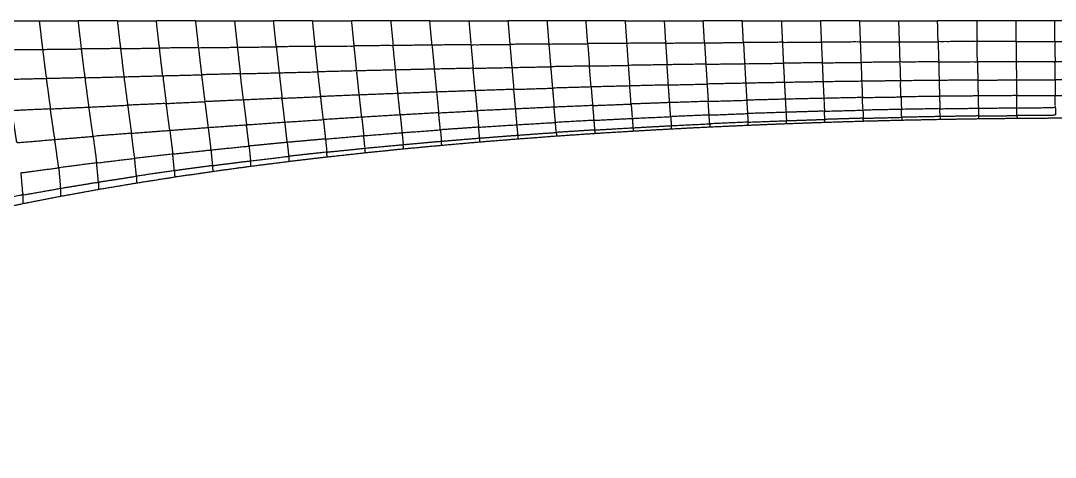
# Model space of a CAD drawing. Header units: metres. Extents: x 3.8 to 28.5, y 8 to 12.3.
# Drawn here: x 13.697 to 16.043, y 10.863 to 11.853 of the extents above; entities that cross this region are included whole.
import ezdxf

# ---------------------------------------------------------------- set-up
doc = ezdxf.new("R2010")
doc.units = ezdxf.units.M
doc.layers.add('Make2D$Visible$Curves', color=178, linetype='Continuous', true_color=0x000000)

msp = doc.modelspace()

# ---------------------------------------------------------------- linework, layer by layer
at = {"layer": 'Make2D$Visible$Curves', "color": 7, "lineweight": -3, "true_color": 0xffffff}
for points in [[(13.6502, 11.8532), (13.6945, 11.8532), (13.7388, 11.8532)], [(13.7388, 11.8532), (13.7427, 11.8207), (13.7466, 11.7882)], [(13.7388, 11.8532), (13.7831, 11.8532), (13.8274, 11.8532)], [(13.916, 11.8532), (13.8717, 11.8532), (13.8274, 11.8532)], [(13.916, 11.8532), (13.9603, 11.8532), (14.0045, 11.8532)], [(14.0931, 11.8532), (14.0488, 11.8532), (14.0045, 11.8532)], [(14.0931, 11.8532), (14.1374, 11.8532), (14.1817, 11.8532)], [(14.1817, 11.8532), (14.226, 11.8532), (14.2703, 11.8532)], [(14.3589, 11.8532), (14.3146, 11.8532), (14.2703, 11.8532)], [(14.3589, 11.8532), (14.4031, 11.8532), (14.4474, 11.8532)], [(14.536, 11.8532), (14.4917, 11.8532), (14.4474, 11.8532)], [(14.6246, 11.8532), (14.5803, 11.8532), (14.536, 11.8532)], [(14.6246, 11.8532), (14.6689, 11.8532), (14.7132, 11.8532)], [(14.7132, 11.8532), (14.7575, 11.8532), (14.8018, 11.8532)], [(14.8903, 11.8532), (14.846, 11.8532), (14.8018, 11.8532)], [(14.9789, 11.8532), (14.9346, 11.8532), (14.8903, 11.8532)], [(14.9828, 11.8011), (14.9808, 11.8272), (14.9789, 11.8532)], [(15.0675, 11.8532), (15.0232, 11.8532), (14.9789, 11.8532)], [(15.0675, 11.8532), (15.0693, 11.8275), (15.0711, 11.8018)], [(15.0675, 11.8532), (15.1118, 11.8532), (15.1561, 11.8532)], [(15.1561, 11.8532), (15.2004, 11.8532), (15.2446, 11.8532)], [(15.3332, 11.8532), (15.2889, 11.8532), (15.2446, 11.8532)], [(15.3332, 11.8532), (15.3775, 11.8532), (15.4218, 11.8532)], [(15.4218, 11.8532), (15.4661, 11.8532), (15.5104, 11.8532)], [(15.599, 11.8532), (15.5547, 11.8532), (15.5104, 11.8532)], [(15.599, 11.8532), (15.6432, 11.8532), (15.6875, 11.8532)], [(15.6875, 11.8532), (15.7318, 11.8532), (15.7761, 11.8532)], [(15.8647, 11.8532), (15.8204, 11.8532), (15.7761, 11.8532)], [(15.9533, 11.8532), (15.909, 11.8532), (15.8647, 11.8532)], [(16.0419, 11.8532), (15.9976, 11.8532), (15.9533, 11.8532)], [(16.0421, 11.8061), (16.042, 11.8296), (16.0419, 11.8532)], [(16.1304, 11.8532), (16.0861, 11.8532), (16.0419, 11.8532)], [(15.0711, 11.8018), (15.0269, 11.8015), (14.9828, 11.8011)], [(15.2476, 11.8031), (15.2917, 11.8034), (15.3359, 11.8037)], [(15.4242, 11.8042), (15.4253, 11.7805), (15.4265, 11.7568)], [(15.6007, 11.805), (15.6449, 11.8052), (15.689, 11.8054)], [(15.6007, 11.805), (15.6016, 11.7818), (15.6025, 11.7586)], [(15.689, 11.8054), (15.6897, 11.7823), (15.6905, 11.7593)], [(13.843, 11.7239), (13.8389, 11.7565), (13.8349, 11.7891)], [(13.9233, 11.79), (13.9271, 11.7581), (13.931, 11.7261)], [(14.019, 11.7284), (14.0153, 11.7597), (14.0116, 11.791)], [(14.0999, 11.792), (14.1441, 11.7925), (14.1882, 11.793)], [(14.0999, 11.792), (14.1035, 11.7613), (14.107, 11.7306)], [(14.1882, 11.793), (14.1916, 11.7629), (14.195, 11.7329)], [(14.4589, 11.7394), (14.456, 11.7676), (14.4531, 11.7959)], [(14.6297, 11.7978), (14.5855, 11.7973), (14.5414, 11.7969)], [(14.5468, 11.7414), (14.5441, 11.7691), (14.5414, 11.7969)], [(14.6297, 11.7978), (14.6322, 11.7706), (14.6348, 11.7434)], [(14.7179, 11.7987), (14.7203, 11.772), (14.7228, 11.7453)], [(14.8945, 11.8003), (14.8966, 11.7746), (14.8987, 11.7488)], [(15.2505, 11.7546), (15.2945, 11.7552), (15.3385, 11.7558)], [(15.2505, 11.7546), (15.252, 11.7321), (15.2534, 11.7096)], [(15.3385, 11.7558), (15.3398, 11.7336), (15.3411, 11.7114)], [(15.6905, 11.7593), (15.6465, 11.7589), (15.6025, 11.7586)], [(15.8664, 11.7603), (15.9104, 11.7604), (15.9544, 11.7606)], [(14.195, 11.7329), (14.151, 11.7317), (14.107, 11.7306)], [(14.283, 11.7351), (14.2863, 11.7062), (14.2896, 11.6774)], [(14.6348, 11.7434), (14.5908, 11.7424), (14.5468, 11.7414)], [(14.9866, 11.7504), (14.9427, 11.7496), (14.8987, 11.7488)], [(15.1657, 11.7075), (15.1641, 11.7304), (15.1626, 11.7533)], [(15.3411, 11.7114), (15.2972, 11.7105), (15.2534, 11.7096)], [(15.8673, 11.7185), (15.9111, 11.7187), (15.955, 11.719)], [(15.8673, 11.7185), (15.8676, 11.7006), (15.868, 11.6826)], [(15.955, 11.719), (15.9552, 11.7011), (15.9555, 11.6833)], [(14.6399, 11.6914), (14.5961, 11.6898), (14.5523, 11.6881)], [(14.202, 11.6735), (14.1583, 11.6716), (14.1145, 11.6696)], [(14.9938, 11.6608), (15.0375, 11.6626), (15.0812, 11.6643)], [(15.4307, 11.6752), (15.387, 11.674), (15.3433, 11.6729)], [(15.7813, 11.6536), (15.8249, 11.6542), (15.8686, 11.6548)], [(15.869, 11.6372), (15.869, 11.6341), (15.8691, 11.6311)], [(15.9561, 11.6381), (15.9562, 11.6351), (15.9562, 11.6321)], [(14.9966, 11.6273), (15.0401, 11.6295), (15.0837, 11.6317)], [(15.1727, 11.608), (15.1725, 11.6116), (15.1723, 11.6152)], [(15.2593, 11.6194), (15.2595, 11.6159), (15.2597, 11.6125)], [(15.3467, 11.6164), (15.3465, 11.6198), (15.3463, 11.6231)], [(15.4337, 11.6199), (15.4335, 11.6232), (15.4334, 11.6265)], [(15.5207, 11.623), (15.5206, 11.6262), (15.5204, 11.6294)], [(15.6078, 11.6257), (15.6077, 11.6288), (15.6076, 11.632)], [(15.7818, 11.6358), (15.7382, 11.635), (15.6947, 11.6341)], [(15.6947, 11.6341), (15.6948, 11.631), (15.6949, 11.6279)], [(15.7818, 11.6358), (15.7819, 11.6328), (15.782, 11.6297)], [(13.7742, 11.5839), (13.8177, 11.5874), (13.8611, 11.591)], [(14.8252, 11.5854), (14.8249, 11.5896), (14.8246, 11.5937)], [(14.9114, 11.5998), (14.9117, 11.5958), (14.9121, 11.5919)], [(14.9983, 11.6054), (15.0418, 11.6079), (15.0853, 11.6105)], [(14.9983, 11.6054), (14.9986, 11.6016), (14.9989, 11.5978)], [(15.0853, 11.6105), (15.0855, 11.6068), (15.0858, 11.6031)], [(14.4776, 11.5641), (14.521, 11.5682), (14.5643, 11.5723)], [(14.5651, 11.5628), (14.5647, 11.5675), (14.5643, 11.5723)], [(14.6517, 11.5709), (14.6514, 11.5755), (14.651, 11.58)], [(14.7385, 11.5785), (14.7381, 11.5828), (14.7378, 11.5871)], [(14.0418, 11.5509), (14.085, 11.5555), (14.1282, 11.5602)], [(14.3919, 11.5445), (14.3915, 11.5498), (14.391, 11.5552)], [(14.4785, 11.554), (14.478, 11.559), (14.4776, 11.5641)], [(13.6971, 11.5083), (13.7401, 11.514), (13.7831, 11.5198)], [(14.1317, 11.5246), (14.1321, 11.5181), (14.1326, 11.5116)], [(14.0454, 11.513), (14.0023, 11.5068), (13.9593, 11.5006)], [(13.9593, 11.5006), (13.9596, 11.493), (13.96, 11.4854)], [(14.0454, 11.513), (14.0458, 11.506), (14.0462, 11.499)], [(13.7014, 11.458), (13.7443, 11.4655), (13.7872, 11.4731)], [(13.7872, 11.4731), (13.7874, 11.4642), (13.7875, 11.4552)], [(13.8732, 11.4873), (13.8735, 11.4791), (13.8737, 11.4709)], [(13.7014, 11.458), (13.7014, 11.4482), (13.7014, 11.4384)]]:
    msp.add_open_spline(points, degree=2, dxfattribs=at)
for points, knots in [([(13.7466, 11.7882), (13.7908, 11.7886), (13.8349, 11.7891), (13.8312, 11.8211), (13.8274, 11.8532)], [0, 0, 0, 1, 1, 2, 2, 2]), ([(13.916, 11.8532), (13.9196, 11.8216), (13.9233, 11.79), (13.8791, 11.7896), (13.8349, 11.7891)], [0, 0, 0, 1, 1, 2, 2, 2]), ([(13.9233, 11.79), (13.9674, 11.7905), (14.0116, 11.791), (14.0081, 11.8221), (14.0045, 11.8532)], [0, 0, 0, 1, 1, 2, 2, 2]), ([(14.0931, 11.8532), (14.0965, 11.8226), (14.0999, 11.792), (14.0558, 11.7915), (14.0116, 11.791)], [0, 0, 0, 1, 1, 2, 2, 2]), ([(14.1817, 11.8532), (14.185, 11.8231), (14.1882, 11.793), (14.2324, 11.7935), (14.2765, 11.794)], [0, 0, 0, 1, 1, 2, 2, 2]), ([(14.3648, 11.795), (14.3207, 11.7945), (14.2765, 11.794), (14.2734, 11.8236), (14.2703, 11.8532)], [0, 0, 0, 1, 1, 2, 2, 2]), ([(14.5575, 11.6395), (14.5139, 11.6369), (14.4703, 11.6343), (14.4675, 11.6595), (14.4647, 11.6847), (14.4209, 11.6829), (14.3772, 11.6811), (14.374, 11.7092), (14.3709, 11.7372), (14.3679, 11.7661), (14.3648, 11.795), (14.3618, 11.8241), (14.3589, 11.8532)], [0, 0, 0, 1, 1, 2, 2, 3, 3, 4, 4, 5, 5, 6, 6, 6]), ([(14.3648, 11.795), (14.409, 11.7955), (14.4531, 11.7959), (14.4503, 11.8246), (14.4474, 11.8532)], [0, 0, 0, 1, 1, 2, 2, 2]), ([(14.536, 11.8532), (14.5387, 11.825), (14.5414, 11.7969), (14.4972, 11.7964), (14.4531, 11.7959)], [0, 0, 0, 1, 1, 2, 2, 2]), ([(14.7179, 11.7987), (14.6738, 11.7983), (14.6297, 11.7978), (14.6271, 11.8255), (14.6246, 11.8532)], [0, 0, 0, 1, 1, 2, 2, 2]), ([(14.7132, 11.8532), (14.7156, 11.826), (14.7179, 11.7987), (14.7621, 11.7991), (14.8062, 11.7995)], [0, 0, 0, 1, 1, 2, 2, 2]), ([(14.8018, 11.8532), (14.804, 11.8264), (14.8062, 11.7995), (14.8085, 11.7733), (14.8107, 11.7471), (14.8129, 11.7223), (14.8151, 11.6975)], [0, 0, 0, 1, 1, 2, 2, 3, 3, 3]), ([(14.8903, 11.8532), (14.8924, 11.8268), (14.8945, 11.8003), (14.8504, 11.7999), (14.8062, 11.7995)], [0, 0, 0, 1, 1, 2, 2, 2]), ([(15.1561, 11.8532), (15.1577, 11.8279), (15.1593, 11.8025), (15.1152, 11.8022), (15.0711, 11.8018), (15.0728, 11.7769), (15.0746, 11.7519)], [0, 0, 0, 1, 1, 2, 2, 3, 3, 3]), ([(15.1593, 11.8025), (15.2035, 11.8028), (15.2476, 11.8031), (15.2461, 11.8282), (15.2446, 11.8532)], [0, 0, 0, 1, 1, 2, 2, 2]), ([(15.4242, 11.8042), (15.38, 11.8039), (15.3359, 11.8037), (15.3346, 11.8284), (15.3332, 11.8532)], [0, 0, 0, 1, 1, 2, 2, 2]), ([(15.4218, 11.8532), (15.423, 11.8287), (15.4242, 11.8042), (15.4683, 11.8044), (15.5124, 11.8046)], [0, 0, 0, 1, 1, 2, 2, 2]), ([(15.5104, 11.8532), (15.5114, 11.8289), (15.5124, 11.8046), (15.5135, 11.7812), (15.5145, 11.7578), (15.5155, 11.7362), (15.5164, 11.7146)], [0, 0, 0, 1, 1, 2, 2, 3, 3, 3]), ([(15.599, 11.8532), (15.5998, 11.8291), (15.6007, 11.805), (15.5566, 11.8048), (15.5124, 11.8046)], [0, 0, 0, 1, 1, 2, 2, 2]), ([(15.6875, 11.8532), (15.6883, 11.8293), (15.689, 11.8054), (15.7332, 11.8055), (15.7773, 11.8056)], [0, 0, 0, 1, 1, 2, 2, 2]), ([(15.8647, 11.8532), (15.8651, 11.8295), (15.8656, 11.8058), (15.8214, 11.8057), (15.7773, 11.8056), (15.7767, 11.8294), (15.7761, 11.8532)], [0, 0, 0, 1, 1, 2, 2, 3, 3, 3]), ([(15.9533, 11.8532), (15.9536, 11.8296), (15.9539, 11.806), (15.9097, 11.8059), (15.8656, 11.8058)], [0, 0, 0, 1, 1, 2, 2, 2]), ([(14.8945, 11.8003), (14.9386, 11.8007), (14.9828, 11.8011), (14.9847, 11.7758), (14.9866, 11.7504)], [0, 0, 0, 1, 1, 2, 2, 2]), ([(15.1593, 11.8025), (15.161, 11.7779), (15.1626, 11.7533), (15.1186, 11.7526), (15.0746, 11.7519)], [0, 0, 0, 1, 1, 2, 2, 2]), ([(15.2476, 11.8031), (15.2491, 11.7789), (15.2505, 11.7546), (15.2066, 11.754), (15.1626, 11.7533)], [0, 0, 0, 1, 1, 2, 2, 2]), ([(15.3359, 11.8037), (15.3372, 11.7797), (15.3385, 11.7558), (15.3825, 11.7563), (15.4265, 11.7568)], [0, 0, 0, 1, 1, 2, 2, 2]), ([(15.7773, 11.8056), (15.7779, 11.7827), (15.7785, 11.7598), (15.7345, 11.7596), (15.6905, 11.7593), (15.6912, 11.7381), (15.6918, 11.7169)], [0, 0, 0, 1, 1, 2, 2, 3, 3, 3]), ([(15.7785, 11.7598), (15.8224, 11.7601), (15.8664, 11.7603), (15.866, 11.7831), (15.8656, 11.8058)], [0, 0, 0, 1, 1, 2, 2, 2]), ([(15.9539, 11.806), (15.998, 11.806), (16.0421, 11.8061), (16.0423, 11.7834), (16.0424, 11.7608)], [0, 0, 0, 1, 1, 2, 2, 2]), ([(15.9539, 11.806), (15.9542, 11.7833), (15.9544, 11.7606), (15.9984, 11.7607), (16.0424, 11.7608)], [0, 0, 0, 1, 1, 2, 2, 2]), ([(16.0421, 11.8061), (16.0863, 11.8061), (16.1304, 11.8061), (16.1304, 11.7835), (16.1304, 11.7609)], [0, 0, 0, 1, 1, 2, 2, 2]), ([(13.7466, 11.7882), (13.7024, 11.7877), (13.6582, 11.7873), (13.6625, 11.7535), (13.6668, 11.7196), (13.7109, 11.7207), (13.7549, 11.7217), (13.7507, 11.755), (13.7466, 11.7882)], [0, 0, 0, 1, 1, 2, 2, 3, 3, 4, 4, 4]), ([(14.2765, 11.794), (14.2797, 11.7645), (14.283, 11.7351), (14.3269, 11.7362), (14.3709, 11.7372)], [0, 0, 0, 1, 1, 2, 2, 2]), ([(15.5145, 11.7578), (15.4705, 11.7573), (15.4265, 11.7568), (15.4276, 11.735), (15.4287, 11.7131)], [0, 0, 0, 1, 1, 2, 2, 2]), ([(15.5145, 11.7578), (15.5585, 11.7582), (15.6025, 11.7586), (15.6033, 11.7372), (15.6041, 11.7158)], [0, 0, 0, 1, 1, 2, 2, 2]), ([(15.7785, 11.7598), (15.779, 11.7388), (15.7796, 11.7178), (15.7357, 11.7174), (15.6918, 11.7169)], [0, 0, 0, 1, 1, 2, 2, 2]), ([(15.8664, 11.7603), (15.8669, 11.7394), (15.8673, 11.7185), (15.8234, 11.7182), (15.7796, 11.7178)], [0, 0, 0, 1, 1, 2, 2, 2]), ([(15.9544, 11.7606), (15.9547, 11.7398), (15.955, 11.719), (15.9988, 11.7191), (16.0427, 11.7193)], [0, 0, 0, 1, 1, 2, 2, 2]), ([(16.1304, 11.7609), (16.0864, 11.7608), (16.0424, 11.7608), (16.0426, 11.74), (16.0427, 11.7193), (16.0866, 11.7193), (16.1304, 11.7194), (16.1304, 11.7401), (16.1304, 11.7609)], [0, 0, 0, 1, 1, 2, 2, 3, 3, 4, 4, 4]), ([(14.202, 11.6735), (14.1985, 11.7032), (14.195, 11.7329), (14.239, 11.734), (14.283, 11.7351)], [0, 0, 0, 1, 1, 2, 2, 2]), ([(14.4647, 11.6847), (14.4618, 11.712), (14.4589, 11.7394), (14.4149, 11.7383), (14.3709, 11.7372)], [0, 0, 0, 1, 1, 2, 2, 2]), ([(14.5523, 11.6881), (14.5496, 11.7148), (14.5468, 11.7414), (14.5029, 11.7404), (14.4589, 11.7394)], [0, 0, 0, 1, 1, 2, 2, 2]), ([(14.7228, 11.7453), (14.6788, 11.7443), (14.6348, 11.7434), (14.6374, 11.7174), (14.6399, 11.6914)], [0, 0, 0, 1, 1, 2, 2, 2]), ([(14.7275, 11.6945), (14.7251, 11.7199), (14.7228, 11.7453), (14.7667, 11.7462), (14.8107, 11.7471)], [0, 0, 0, 1, 1, 2, 2, 2]), ([(14.8107, 11.7471), (14.8547, 11.748), (14.8987, 11.7488), (14.9007, 11.7245), (14.9028, 11.7003)], [0, 0, 0, 1, 1, 2, 2, 2]), ([(14.9904, 11.7029), (14.9885, 11.7267), (14.9866, 11.7504), (15.0306, 11.7512), (15.0746, 11.7519), (15.0763, 11.7286), (15.078, 11.7053), (15.0342, 11.7041), (14.9904, 11.7029), (14.9466, 11.7016), (14.9028, 11.7003)], [0, 0, 0, 1, 1, 2, 2, 3, 3, 4, 4, 5, 5, 5]), ([(13.7549, 11.7217), (13.7596, 11.6875), (13.7642, 11.6532), (13.7204, 11.6511), (13.6766, 11.6491), (13.6717, 11.6844), (13.6668, 11.7196)], [0, 0, 0, 1, 1, 2, 2, 3, 3, 3]), ([(13.8518, 11.6573), (13.8474, 11.6906), (13.843, 11.7239), (13.7989, 11.7228), (13.7549, 11.7217)], [0, 0, 0, 1, 1, 2, 2, 2]), ([(13.843, 11.7239), (13.887, 11.725), (13.931, 11.7261), (13.9352, 11.6938), (13.9394, 11.6615)], [0, 0, 0, 1, 1, 2, 2, 2]), ([(13.931, 11.7261), (13.975, 11.7273), (14.019, 11.7284), (14.023, 11.697), (14.0269, 11.6655)], [0, 0, 0, 1, 1, 2, 2, 2]), ([(14.019, 11.7284), (14.063, 11.7295), (14.107, 11.7306), (14.1107, 11.7001), (14.1145, 11.6696)], [0, 0, 0, 1, 1, 2, 2, 2]), ([(15.1685, 11.6674), (15.1671, 11.6875), (15.1657, 11.7075), (15.1219, 11.7064), (15.078, 11.7053)], [0, 0, 0, 1, 1, 2, 2, 2]), ([(15.1657, 11.7075), (15.2095, 11.7086), (15.2534, 11.7096), (15.2547, 11.6899), (15.2559, 11.6703)], [0, 0, 0, 1, 1, 2, 2, 2]), ([(15.4287, 11.7131), (15.3849, 11.7123), (15.3411, 11.7114), (15.3422, 11.6922), (15.3433, 11.6729)], [0, 0, 0, 1, 1, 2, 2, 2]), ([(15.5164, 11.7146), (15.4726, 11.7138), (15.4287, 11.7131), (15.4297, 11.6941), (15.4307, 11.6752)], [0, 0, 0, 1, 1, 2, 2, 2]), ([(15.6041, 11.7158), (15.5603, 11.7152), (15.5164, 11.7146), (15.5173, 11.6959), (15.5182, 11.6772)], [0, 0, 0, 1, 1, 2, 2, 2]), ([(15.6931, 11.6804), (15.6925, 11.6987), (15.6918, 11.7169), (15.648, 11.7164), (15.6041, 11.7158), (15.6049, 11.6974), (15.6056, 11.679)], [0, 0, 0, 1, 1, 2, 2, 3, 3, 3]), ([(15.7796, 11.7178), (15.78, 11.6997), (15.7805, 11.6817), (15.7368, 11.6811), (15.6931, 11.6804)], [0, 0, 0, 1, 1, 2, 2, 2]), ([(16.0427, 11.7193), (16.0428, 11.7015), (16.043, 11.6837), (16.0867, 11.6838), (16.1304, 11.6838), (16.1304, 11.7016), (16.1304, 11.7194)], [0, 0, 0, 1, 1, 2, 2, 3, 3, 3]), ([(14.5575, 11.6395), (14.5549, 11.6638), (14.5523, 11.6881), (14.5085, 11.6864), (14.4647, 11.6847)], [0, 0, 0, 1, 1, 2, 2, 2]), ([(14.7275, 11.6945), (14.6837, 11.693), (14.6399, 11.6914), (14.6423, 11.6679), (14.6447, 11.6443)], [0, 0, 0, 1, 1, 2, 2, 2]), ([(14.8151, 11.6975), (14.7713, 11.696), (14.7275, 11.6945), (14.7297, 11.6717), (14.7319, 11.6489)], [0, 0, 0, 1, 1, 2, 2, 2]), ([(14.9028, 11.7003), (14.8589, 11.6989), (14.8151, 11.6975), (14.8172, 11.6753), (14.8192, 11.6531), (14.8629, 11.6551), (14.9065, 11.6571), (14.9046, 11.6787), (14.9028, 11.7003)], [0, 0, 0, 1, 1, 2, 2, 3, 3, 4, 4, 4]), ([(14.9904, 11.7029), (14.9921, 11.6819), (14.9938, 11.6608), (14.9502, 11.659), (14.9065, 11.6571)], [0, 0, 0, 1, 1, 2, 2, 2]), ([(15.1708, 11.6357), (15.1697, 11.6515), (15.1685, 11.6674), (15.1249, 11.6658), (15.0812, 11.6643), (15.0796, 11.6848), (15.078, 11.7053)], [0, 0, 0, 1, 1, 2, 2, 3, 3, 3]), ([(13.7642, 11.6532), (13.808, 11.6553), (13.8518, 11.6573), (13.8956, 11.6594), (13.9394, 11.6615), (13.9437, 11.6297), (13.948, 11.5979), (13.9915, 11.6013), (14.035, 11.6046), (14.0785, 11.6079), (14.122, 11.6111), (14.1655, 11.6142), (14.209, 11.6173)], [0, 0, 0, 1, 1, 2, 2, 3, 3, 4, 4, 5, 5, 6, 6, 6]), ([(14.035, 11.6046), (14.0309, 11.6351), (14.0269, 11.6655), (13.9831, 11.6635), (13.9394, 11.6615)], [0, 0, 0, 1, 1, 2, 2, 2]), ([(14.0269, 11.6655), (14.0707, 11.6676), (14.1145, 11.6696), (14.1182, 11.6403), (14.122, 11.6111)], [0, 0, 0, 1, 1, 2, 2, 2]), ([(14.2896, 11.6774), (14.2458, 11.6754), (14.202, 11.6735), (14.2055, 11.6454), (14.209, 11.6173)], [0, 0, 0, 1, 1, 2, 2, 2]), ([(14.2961, 11.6233), (14.2928, 11.6503), (14.2896, 11.6774), (14.3334, 11.6792), (14.3772, 11.6811)], [0, 0, 0, 1, 1, 2, 2, 2]), ([(14.4703, 11.6343), (14.4267, 11.6316), (14.3832, 11.6289), (14.3802, 11.655), (14.3772, 11.6811)], [0, 0, 0, 1, 1, 2, 2, 2]), ([(14.9938, 11.6608), (14.9952, 11.6441), (14.9966, 11.6273), (14.9531, 11.6249), (14.9095, 11.6225)], [0, 0, 0, 1, 1, 2, 2, 2]), ([(15.0812, 11.6643), (15.0824, 11.648), (15.0837, 11.6317), (15.1273, 11.6337), (15.1708, 11.6357)], [0, 0, 0, 1, 1, 2, 2, 2]), ([(15.258, 11.6393), (15.2569, 11.6548), (15.2559, 11.6703), (15.2122, 11.6688), (15.1685, 11.6674)], [0, 0, 0, 1, 1, 2, 2, 2]), ([(15.2559, 11.6703), (15.2996, 11.6716), (15.3433, 11.6729), (15.3442, 11.6577), (15.3451, 11.6426)], [0, 0, 0, 1, 1, 2, 2, 2]), ([(15.5182, 11.6772), (15.4745, 11.6762), (15.4307, 11.6752), (15.4315, 11.6603), (15.4323, 11.6455)], [0, 0, 0, 1, 1, 2, 2, 2]), ([(15.5196, 11.6481), (15.5189, 11.6626), (15.5182, 11.6772), (15.5619, 11.6781), (15.6056, 11.679), (15.6062, 11.6646), (15.6068, 11.6503), (15.5632, 11.6492), (15.5196, 11.6481)], [0, 0, 0, 1, 1, 2, 2, 3, 3, 4, 4, 4]), ([(15.6056, 11.679), (15.6493, 11.6797), (15.6931, 11.6804), (15.6936, 11.6663), (15.6941, 11.6521), (15.6504, 11.6512), (15.6068, 11.6503)], [0, 0, 0, 1, 1, 2, 2, 3, 3, 3]), ([(15.7805, 11.6817), (15.7809, 11.6677), (15.7813, 11.6536), (15.7377, 11.6529), (15.6941, 11.6521)], [0, 0, 0, 1, 1, 2, 2, 2]), ([(15.9555, 11.6833), (15.9117, 11.6829), (15.868, 11.6826), (15.8243, 11.6821), (15.7805, 11.6817)], [0, 0, 0, 1, 1, 2, 2, 2]), ([(15.868, 11.6826), (15.8683, 11.6687), (15.8686, 11.6548), (15.9122, 11.6552), (15.9559, 11.6557)], [0, 0, 0, 1, 1, 2, 2, 2]), ([(15.9559, 11.6557), (15.9557, 11.6695), (15.9555, 11.6833), (15.9992, 11.6835), (16.043, 11.6837)], [0, 0, 0, 1, 1, 2, 2, 2]), ([(16.0431, 11.6562), (16.0432, 11.6474), (16.0433, 11.6387), (15.9997, 11.6384), (15.9561, 11.6381), (15.956, 11.6469), (15.9559, 11.6557), (15.9995, 11.6559), (16.0431, 11.6562), (16.0431, 11.6699), (16.043, 11.6837)], [0, 0, 0, 1, 1, 2, 2, 3, 3, 4, 4, 5, 5, 5]), ([(13.6766, 11.6491), (13.682, 11.6128), (13.6874, 11.5765), (13.7308, 11.5802), (13.7742, 11.5839), (13.7692, 11.6185), (13.7642, 11.6532)], [0, 0, 0, 1, 1, 2, 2, 3, 3, 3]), ([(13.948, 11.5979), (13.9046, 11.5945), (13.8611, 11.591), (13.8564, 11.6242), (13.8518, 11.6573)], [0, 0, 0, 1, 1, 2, 2, 2]), ([(14.6447, 11.6443), (14.6011, 11.6419), (14.5575, 11.6395), (14.5596, 11.6194), (14.5617, 11.5993), (14.6051, 11.6025), (14.6486, 11.6057)], [0, 0, 0, 1, 1, 2, 2, 3, 3, 3]), ([(14.6486, 11.6057), (14.6466, 11.625), (14.6447, 11.6443), (14.6883, 11.6466), (14.7319, 11.6489)], [0, 0, 0, 1, 1, 2, 2, 2]), ([(14.8192, 11.6531), (14.8209, 11.6352), (14.8225, 11.6173), (14.779, 11.6145), (14.7355, 11.6117), (14.7337, 11.6303), (14.7319, 11.6489), (14.7756, 11.651), (14.8192, 11.6531)], [0, 0, 0, 1, 1, 2, 2, 3, 3, 4, 4, 4]), ([(14.8225, 11.6173), (14.866, 11.6199), (14.9095, 11.6225), (14.908, 11.6398), (14.9065, 11.6571)], [0, 0, 0, 1, 1, 2, 2, 2]), ([(15.258, 11.6393), (15.2144, 11.6375), (15.1708, 11.6357), (15.1715, 11.6254), (15.1723, 11.6152), (15.2158, 11.6173), (15.2593, 11.6194)], [0, 0, 0, 1, 1, 2, 2, 3, 3, 3]), ([(15.3463, 11.6231), (15.3028, 11.6213), (15.2593, 11.6194), (15.2586, 11.6293), (15.258, 11.6393), (15.3016, 11.641), (15.3451, 11.6426)], [0, 0, 0, 1, 1, 2, 2, 3, 3, 3]), ([(15.4323, 11.6455), (15.3887, 11.644), (15.3451, 11.6426), (15.3457, 11.6329), (15.3463, 11.6231), (15.3898, 11.6248), (15.4334, 11.6265)], [0, 0, 0, 1, 1, 2, 2, 3, 3, 3]), ([(15.4323, 11.6455), (15.476, 11.6468), (15.5196, 11.6481), (15.52, 11.6387), (15.5204, 11.6294), (15.4769, 11.628), (15.4334, 11.6265), (15.4329, 11.636), (15.4323, 11.6455)], [0, 0, 0, 1, 1, 2, 2, 3, 3, 4, 4, 4]), ([(15.6068, 11.6503), (15.6072, 11.6411), (15.6076, 11.632), (15.564, 11.6307), (15.5204, 11.6294)], [0, 0, 0, 1, 1, 2, 2, 2]), ([(15.6076, 11.632), (15.6511, 11.633), (15.6947, 11.6341), (15.6944, 11.6431), (15.6941, 11.6521)], [0, 0, 0, 1, 1, 2, 2, 2]), ([(15.869, 11.6372), (15.8254, 11.6365), (15.7818, 11.6358), (15.7816, 11.6447), (15.7813, 11.6536)], [0, 0, 0, 1, 1, 2, 2, 2]), ([(15.8686, 11.6548), (15.8688, 11.646), (15.869, 11.6372), (15.9125, 11.6376), (15.9561, 11.6381)], [0, 0, 0, 1, 1, 2, 2, 2]), ([(12.3216, 10.8632), (12.3776, 10.9027), (12.4337, 10.9422), (12.4861, 10.976), (12.5385, 11.0098), (12.5883, 11.0391), (12.6381, 11.0684), (12.6859, 11.094), (12.7337, 11.1196), (12.7802, 11.1423), (12.8266, 11.165), (12.872, 11.1852), (12.9174, 11.2054), (12.9621, 11.2235), (13.0067, 11.2417), (13.0509, 11.2581), (13.095, 11.2745), (13.1388, 11.2894), (13.1826, 11.3043), (13.2261, 11.3179), (13.2696, 11.3315), (13.3129, 11.344), (13.3562, 11.3565), (13.3995, 11.368), (13.4427, 11.3794), (13.4858, 11.39), (13.529, 11.4006), (13.5721, 11.4104), (13.6152, 11.4202), (13.6583, 11.4293), (13.7014, 11.4384), (13.7444, 11.4468), (13.7875, 11.4552), (13.8306, 11.4631), (13.8737, 11.4709), (13.9168, 11.4782), (13.96, 11.4854), (14.0031, 11.4922), (14.0462, 11.499), (14.0894, 11.5053), (14.1326, 11.5116), (14.1758, 11.5175), (14.219, 11.5234), (14.2622, 11.5288), (14.3054, 11.5343), (14.3486, 11.5394), (14.3919, 11.5445), (14.4352, 11.5492), (14.4785, 11.554), (14.5218, 11.5584), (14.5651, 11.5628), (14.6084, 11.5668), (14.6517, 11.5709), (14.6951, 11.5747), (14.7385, 11.5785), (14.7819, 11.582), (14.8252, 11.5854), (14.8686, 11.5887), (14.9121, 11.5919), (14.9555, 11.5948), (14.9989, 11.5978), (15.0424, 11.6005), (15.0858, 11.6031), (15.1293, 11.6056), (15.1727, 11.608), (15.2162, 11.6103), (15.2597, 11.6125), (15.3032, 11.6144), (15.3467, 11.6164), (15.3902, 11.6182), (15.4337, 11.6199), (15.4772, 11.6215), (15.5207, 11.623), (15.5643, 11.6243), (15.6078, 11.6257), (15.6513, 11.6268), (15.6949, 11.6279), (15.7384, 11.6288), (15.782, 11.6297), (15.8255, 11.6304), (15.8691, 11.6311), (15.9126, 11.6316), (15.9562, 11.6321), (15.9998, 11.6324), (16.0433, 11.6327), (16.0869, 11.6328), (16.1304, 11.6329), (16.174, 11.6328), (16.2176, 11.6327), (16.2611, 11.6324), (16.3047, 11.6321), (16.3482, 11.6316), (16.3918, 11.6311), (16.4353, 11.6304), (16.4789, 11.6297), (16.5224, 11.6288), (16.566, 11.6279), (16.6095, 11.6268), (16.6531, 11.6257), (16.6966, 11.6243), (16.7401, 11.623), (16.7836, 11.6215), (16.8272, 11.6199), (16.8707, 11.6182), (16.9142, 11.6164), (16.9577, 11.6144), (17.0012, 11.6125), (17.0446, 11.6103), (17.0881, 11.608), (17.1316, 11.6056), (17.1751, 11.6031), (17.2185, 11.6005), (17.262, 11.5978), (17.3054, 11.5948), (17.3488, 11.5919), (17.3922, 11.5887), (17.4356, 11.5854), (17.479, 11.582), (17.5224, 11.5785), (17.5658, 11.5747), (17.6091, 11.5709), (17.6524, 11.5668), (17.6958, 11.5628), (17.7391, 11.5584), (17.7824, 11.554), (17.8257, 11.5492), (17.869, 11.5445), (17.9122, 11.5394), (17.9555, 11.5343), (17.9987, 11.5288), (18.0419, 11.5234), (18.0851, 11.5175), (18.1283, 11.5116), (18.1715, 11.5053), (18.2146, 11.499), (18.2578, 11.4922), (18.3009, 11.4854), (18.344, 11.4782), (18.3871, 11.4709), (18.4302, 11.4631), (18.4733, 11.4552), (18.5164, 11.4468), (18.5595, 11.4384), (18.6026, 11.4293), (18.6457, 11.4202), (18.6888, 11.4104), (18.7319, 11.4006), (18.775, 11.39), (18.8182, 11.3794), (18.8614, 11.368), (18.9046, 11.3565), (18.948, 11.344), (18.9913, 11.3315), (19.0348, 11.3179), (19.0783, 11.3043), (19.1221, 11.2894), (19.1659, 11.2745), (19.21, 11.2581), (19.2541, 11.2417), (19.2988, 11.2235), (19.3435, 11.2054), (19.3889, 11.1852), (19.4343, 11.165), (19.4807, 11.1423), (19.5271, 11.1196), (19.575, 11.094), (19.6228, 11.0684), (19.6726, 11.0391), (19.7223, 11.0098), (19.7748, 10.976), (19.8272, 10.9422), (19.8833, 10.9027), (19.9393, 10.8632)], [-62, -62, -62, -61, -61, -60, -60, -59, -59, -58, -58, -57, -57, -56, -56, -55, -55, -54, -54, -53, -53, -52, -52, -51, -51, -50, -50, -49, -49, -48, -48, -47, -47, -46, -46, -45, -45, -44, -44, -43, -43, -42, -42, -41, -41, -40, -40, -39, -39, -38, -38, -37, -37, -36, -36, -35, -35, -34, -34, -33, -33, -32, -32, -31, -31, -30, -30, -29, -29, -28, -28, -27, -27, -26, -26, -25, -25, -24, -24, -23, -23, -22, -22, -21, -21, -20, -20, -19, -19, -18, -18, -17, -17, -16, -16, -15, -15, -14, -14, -13, -13, -12, -12, -11, -11, -10, -10, -9, -9, -8, -8, -7, -7, -6, -6, -5, -5, -4, -4, -3, -3, -2, -2, -1, -1, 0, 0, 1, 1, 2, 2, 3, 3, 4, 4, 5, 5, 6, 6, 7, 7, 8, 8, 9, 9, 10, 10, 11, 11, 12, 12, 13, 13, 14, 14, 15, 15, 16, 16, 17, 17, 18, 18, 19, 19, 20, 20, 21, 21, 22, 22, 23, 23, 24, 24, 24]), ([(14.2148, 11.569), (14.2119, 11.5931), (14.209, 11.6173), (14.2525, 11.6203), (14.2961, 11.6233)], [0, 0, 0, 1, 1, 2, 2, 2]), ([(14.3014, 11.5772), (14.2987, 11.6002), (14.2961, 11.6233), (14.3396, 11.6261), (14.3832, 11.6289)], [0, 0, 0, 1, 1, 2, 2, 2]), ([(14.3832, 11.6289), (14.3856, 11.607), (14.3881, 11.585), (14.4315, 11.5887), (14.4749, 11.5924)], [0, 0, 0, 1, 1, 2, 2, 2]), ([(14.4703, 11.6343), (14.4726, 11.6134), (14.4749, 11.5924), (14.5183, 11.5958), (14.5617, 11.5993)], [0, 0, 0, 1, 1, 2, 2, 2]), ([(14.7378, 11.5871), (14.7812, 11.5904), (14.8246, 11.5937), (14.8235, 11.6055), (14.8225, 11.6173)], [0, 0, 0, 1, 1, 2, 2, 2]), ([(14.8246, 11.5937), (14.868, 11.5968), (14.9114, 11.5998), (14.9105, 11.6111), (14.9095, 11.6225)], [0, 0, 0, 1, 1, 2, 2, 2]), ([(14.9966, 11.6273), (14.9975, 11.6163), (14.9983, 11.6054), (14.9549, 11.6026), (14.9114, 11.5998)], [0, 0, 0, 1, 1, 2, 2, 2]), ([(15.0837, 11.6317), (15.0845, 11.6211), (15.0853, 11.6105), (15.1288, 11.6128), (15.1723, 11.6152)], [0, 0, 0, 1, 1, 2, 2, 2]), ([(13.8611, 11.591), (13.8651, 11.5608), (13.8692, 11.5307), (13.9123, 11.5359), (13.9554, 11.5411), (13.9517, 11.5695), (13.948, 11.5979)], [0, 0, 0, 1, 1, 2, 2, 3, 3, 3]), ([(14.035, 11.6046), (14.0384, 11.5778), (14.0418, 11.5509), (13.9986, 11.546), (13.9554, 11.5411)], [0, 0, 0, 1, 1, 2, 2, 2]), ([(14.122, 11.6111), (14.1251, 11.5856), (14.1282, 11.5602), (14.1715, 11.5646), (14.2148, 11.569)], [0, 0, 0, 1, 1, 2, 2, 2]), ([(14.391, 11.5552), (14.4343, 11.5596), (14.4776, 11.5641), (14.4762, 11.5782), (14.4749, 11.5924)], [0, 0, 0, 1, 1, 2, 2, 2]), ([(14.5617, 11.5993), (14.563, 11.5858), (14.5643, 11.5723), (14.6076, 11.5762), (14.651, 11.58)], [0, 0, 0, 1, 1, 2, 2, 2]), ([(14.7355, 11.6117), (14.7366, 11.5994), (14.7378, 11.5871), (14.6944, 11.5836), (14.651, 11.58), (14.6498, 11.5929), (14.6486, 11.6057), (14.6921, 11.6087), (14.7355, 11.6117)], [0, 0, 0, 1, 1, 2, 2, 3, 3, 4, 4, 4]), ([(13.8692, 11.5307), (13.8261, 11.5252), (13.7831, 11.5198), (13.7787, 11.5518), (13.7742, 11.5839)], [0, 0, 0, 1, 1, 2, 2, 2]), ([(14.3014, 11.5772), (14.2581, 11.5731), (14.2148, 11.569), (14.2164, 11.5522), (14.2181, 11.5355)], [0, 0, 0, 1, 1, 2, 2, 2]), ([(14.3881, 11.585), (14.3447, 11.5811), (14.3014, 11.5772), (14.303, 11.5615), (14.3045, 11.5457)], [0, 0, 0, 1, 1, 2, 2, 2]), ([(14.3881, 11.585), (14.3896, 11.5701), (14.391, 11.5552), (14.3478, 11.5504), (14.3045, 11.5457)], [0, 0, 0, 1, 1, 2, 2, 2]), ([(14.1317, 11.5246), (14.0886, 11.5188), (14.0454, 11.513), (14.0436, 11.5319), (14.0418, 11.5509)], [0, 0, 0, 1, 1, 2, 2, 2]), ([(14.1282, 11.5602), (14.13, 11.5424), (14.1317, 11.5246), (14.1749, 11.5301), (14.2181, 11.5355)], [0, 0, 0, 1, 1, 2, 2, 2]), ([(14.219, 11.5234), (14.2185, 11.5294), (14.2181, 11.5355), (14.2613, 11.5406), (14.3045, 11.5457), (14.305, 11.54), (14.3054, 11.5343)], [1, 1, 1, 2, 2, 3, 3, 4, 4, 4]), ([(13.7831, 11.5198), (13.7851, 11.4964), (13.7872, 11.4731), (13.8302, 11.4802), (13.8732, 11.4873), (13.8712, 11.509), (13.8692, 11.5307)], [0, 0, 0, 1, 1, 2, 2, 3, 3, 3]), ([(13.8732, 11.4873), (13.9162, 11.4939), (13.9593, 11.5006), (13.9573, 11.5208), (13.9554, 11.5411)], [0, 0, 0, 1, 1, 2, 2, 2]), ([(13.6971, 11.5083), (13.6993, 11.4831), (13.7014, 11.458), (13.6586, 11.4499), (13.6157, 11.4418)], [0, 0, 0, 1, 1, 2, 2, 2])]:
    msp.add_open_spline(points, degree=2, knots=knots, dxfattribs=at)

doc.saveas('drawing.dxf')
